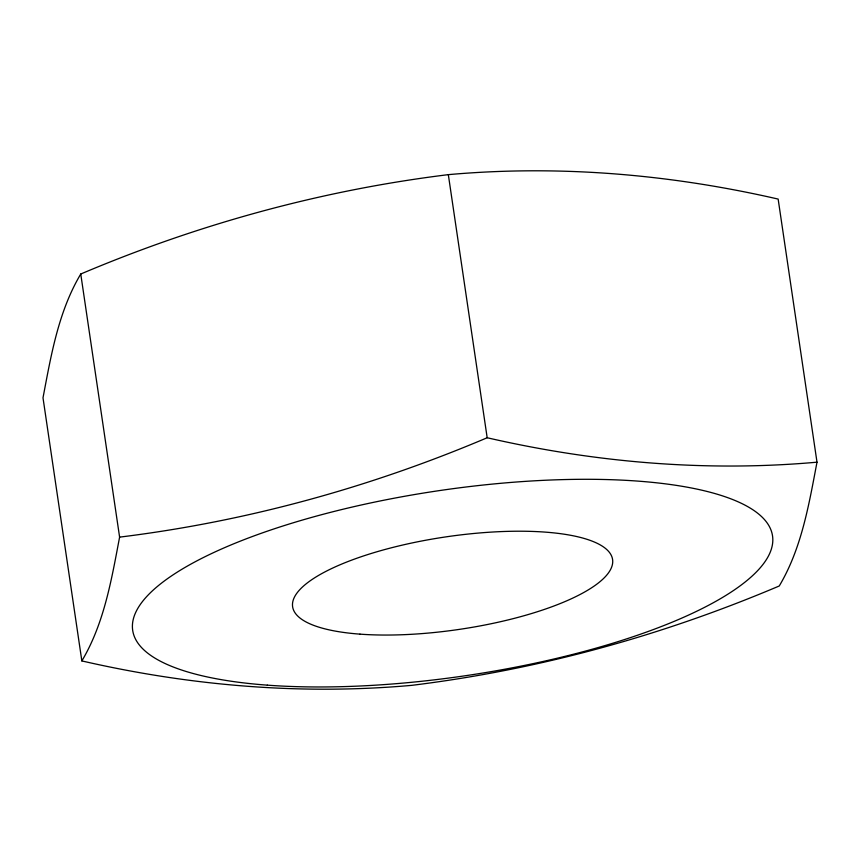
<?xml version="1.0" encoding="UTF-8"?>
<svg xmlns="http://www.w3.org/2000/svg" width="860" height="860" viewBox="0 0 860 860"><rect width="100%" height="100%" fill="white"/><g stroke="black" fill="none" stroke-linecap="round" stroke-linejoin="round"><path stroke-width="1.29" d="M80.754 274.017L119.605 537.124C111.542 579.468 104.232 623.317 81.85 660.921C189.952 685.753 301.075 695.224 411.671 685.355C538.424 669.746 661.716 635.798 779.246 585.982C801.638 548.39 808.938 504.53 817 462.185L778.149 199.079C670.047 174.247 558.925 164.776 448.329 174.644C321.575 190.253 198.284 224.202 80.754 274.017C58.362 311.61 51.062 355.47 43 397.815L81.85 660.921M817 462.185C706.393 472.065 595.27 462.583 487.179 437.751C369.639 487.577 246.358 521.515 119.605 537.124M448.329 174.644L487.179 437.751M267.32 685.151A323.381 93.471 -8.4 0 0 771.42 548.873A323.381 93.471 -8.4 0 0 319.092 515.366A323.381 93.471 -8.4 0 0 267.32 685.151M359.964 634.142A161.691 46.73 -8.4 0 0 612.019 566.009A161.691 46.73 -8.4 0 0 385.85 549.25A161.691 46.73 -8.4 0 0 359.964 634.142"/></g></svg>
